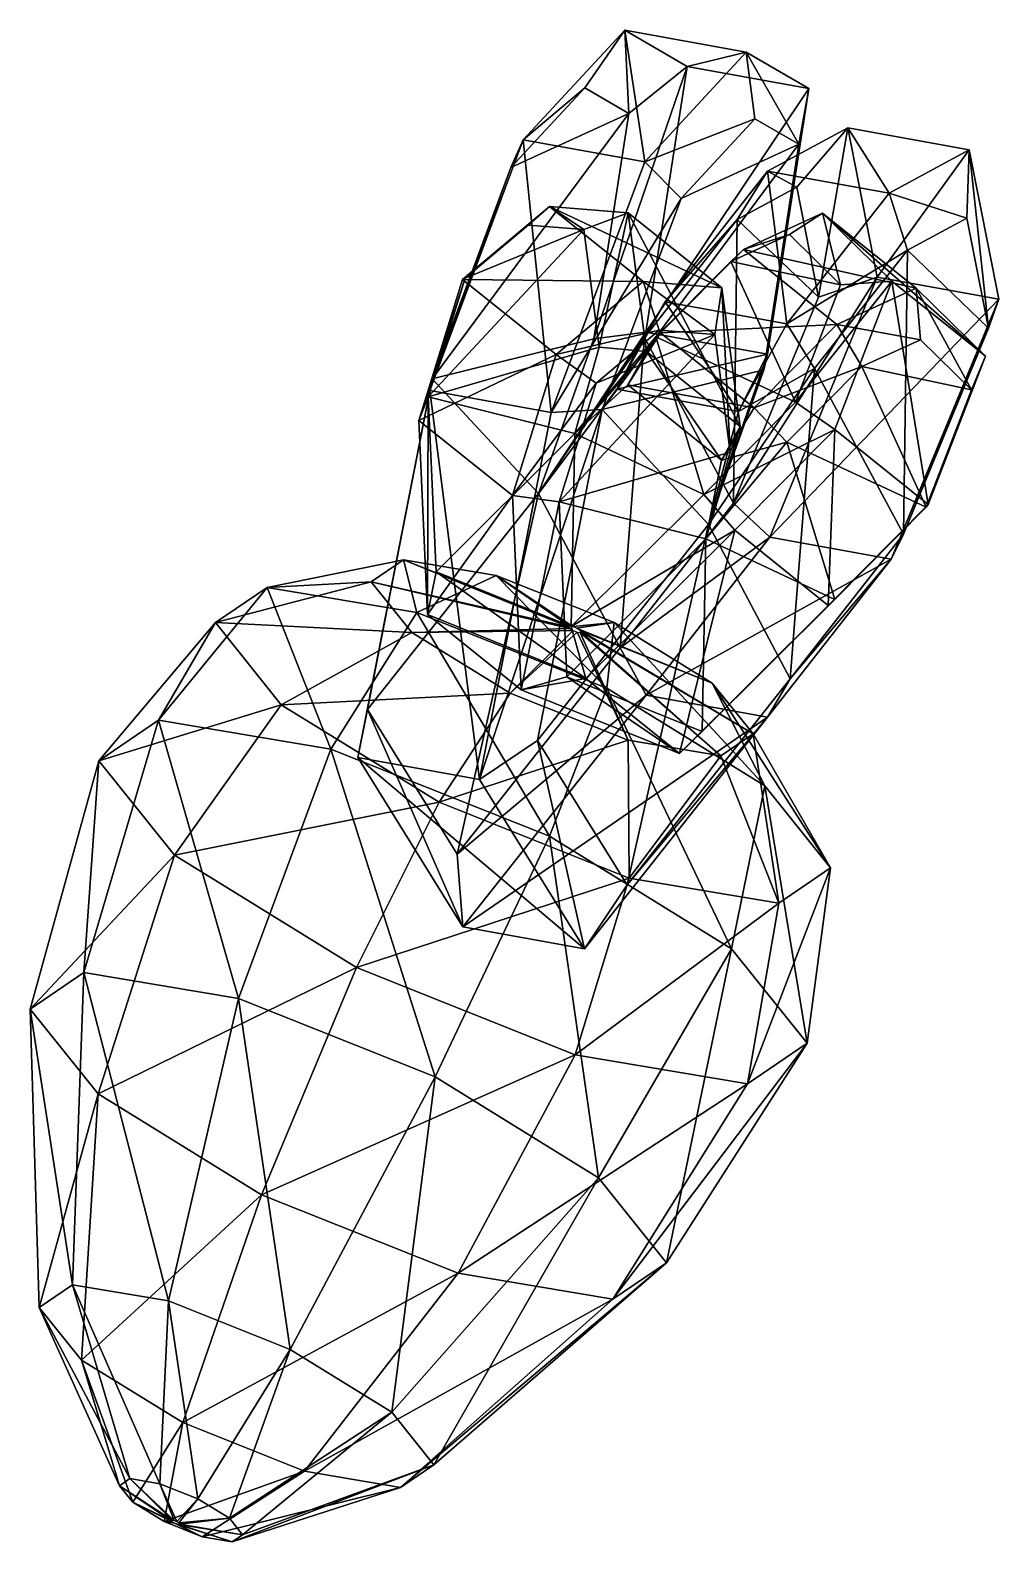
# Model space of a CAD drawing. Extents: x -59 to 89, y -1 to 228.
import ezdxf

# ---------------------------------------------------------------- set-up
doc = ezdxf.new("R2010")
doc.units = 0
for name, color, linetype in [('raddish_2', 250, 'CONTINUOUS'), ('raddishLeaf', 250, 'CONTINUOUS'), ('raddishLeaf_2', 250, 'CONTINUOUS')]:
    doc.layers.add(name, color=color, linetype=linetype)

msp = doc.modelspace()

# ---------------------------------------------------------------- meshes
at = {"layer": 'raddish_2'}
mesh = msp.add_polyface(dxfattribs=at)
corners = [(23.362065, 137.529951, -8.20756), (-0.624241, 136.903736, -27.699147), (-20.505919, 125.948876, -36.895051), (-36.720273, 103.076815, -35.098752), (-48.299088, 66.795407, -20.51141), (-50.844233, 26.338071, 4.359261), (-43.049443, 4.753182, 25.225276), (-37.034609, 1.748911, 32.221453), (23.157224, 137.786214, -7.651177), (-6.811291, 144.64394, -10.894121), (-30.474826, 138.420307, -9.817894), (-48.201923, 117.440737, -3.912742), (-58.6118, 79.69695, 7.499578), (-57.237566, 34.336342, 21.724586), (-45.042072, 7.246025, 30.637575), (-37.17069, 1.919152, 32.591069), (23.319049, 137.896167, -7.035616), (-1.92351, 147.964965, 7.698342), (-22.599371, 143.77132, 20.139277), (-39.131398, 123.603745, 30.590312), (-50.464738, 85.232507, 38.489903), (-52.186821, 37.768093, 40.936941), (-43.467892, 8.315608, 36.625543), (-37.063186, 1.992196, 33), (23.785729, 137.817811, -6.596), (12.172138, 145.598292, 20.976552), (0.112291, 139.958009, 41.533839), (-12.973331, 119.211779, 55.231415), (-26.969803, 81.287683, 60.622315), (-37.621209, 35.322512, 54.657861), (-38.928187, 7.553387, 40.901981), (-36.753161, 1.940142, 33.292046), (24.379008, 137.581075, -6.500247), (30.091593, 138.447909, 23.868684), (28.985075, 128.436929, 46.193797), (20.280785, 105.942421, 60.598503), (2.898739, 69.369268, 65.442985), (-19.104299, 27.933728, 57.64642), (-33.15697, 5.250504, 41.833433), (-36.359033, 1.782874, 33.355656), (24.872274, 137.276385, -6.784932), (44.990233, 129.24502, 15.270042), (52.990561, 113.608742, 32.339205), (47.92901, 88.864115, 44.641532), (27.73212, 54.02969, 51.11058), (-3.708922, 18.424004, 48.761091), (-28.35865, 2.286582, 39.064118), (-36.031347, 1.580462, 33.166535), (25.077115, 137.020122, -7.341314), (51.177284, 121.504815, -1.534984), (62.959468, 101.137311, 5.262047), (59.410659, 74.500193, 13.455522), (38.044833, 41.128147, 23.099592), (2.684412, 10.425733, 31.395766), (-26.366022, -0.206261, 33.651818), (-35.895266, 1.410221, 32.796918), (24.91529, 136.910169, -7.956875), (46.289502, 118.183791, -20.127447), (55.084013, 95.786298, -24.695123), (50.340135, 68.337185, -21.047532), (29.897771, 35.59259, -7.890734), (-2.366334, 6.993982, 12.18341), (-27.940202, -1.275845, 27.66385), (-36.00277, 1.337177, 32.387988), (24.44861, 136.988525, -8.396491), (32.193855, 120.550464, -33.405657), (32.372352, 99.599609, -46.089685), (24.182068, 72.729151, -45.688635), (6.402835, 39.537414, -30.023146), (-16.931946, 9.439563, -1.53751), (-32.479907, -0.513624, 23.387413), (-36.312795, 1.38923, 32.095942), (23.855331, 137.22526, -8.492244), (14.274399, 127.700847, -36.297789), (3.499567, 111.120689, -50.749643), (-9.072049, 85.998509, -51.055723), (-23.465707, 51.455829, -34.843815), (-35.448856, 16.828347, -4.526069), (-38.251123, 1.78926, 22.45596), (-36.706923, 1.546499, 32.032331), (-37.276787, 0, 33.186884), (-37.276787, 0, 33.186884), (-37.276787, 0, 33.186884), (-37.276787, 0, 33.186884), (-37.276787, 0, 33.186884), (-37.276787, 0, 33.186884), (-37.276787, 0, 33.186884), (-37.276787, 0, 33.186884)]
mesh.append_faces([[corners[k] for k in face] for face in [(0, 1, 9), (1, 2, 10), (2, 3, 11), (3, 4, 12), (4, 5, 13), (5, 6, 14), (6, 7, 15), (8, 9, 17), (9, 10, 18), (10, 11, 19), (11, 12, 20), (12, 13, 21), (13, 14, 22), (14, 15, 23), (16, 17, 25), (17, 18, 26), (18, 19, 27), (19, 20, 28), (20, 21, 29), (21, 22, 30), (22, 23, 31), (24, 25, 33), (25, 26, 34), (26, 27, 35), (27, 28, 36), (28, 29, 37), (29, 30, 38), (30, 31, 39), (32, 33, 41), (33, 34, 42), (34, 35, 43), (35, 36, 44), (36, 37, 45), (37, 38, 46), (38, 39, 47), (40, 41, 49), (41, 42, 50), (42, 43, 51), (43, 44, 52), (44, 45, 53), (45, 46, 54), (46, 47, 55), (48, 49, 57), (49, 50, 58), (50, 51, 59), (51, 52, 60), (52, 53, 61), (53, 54, 62), (54, 55, 63), (56, 57, 65), (57, 58, 66), (58, 59, 67), (59, 60, 68), (60, 61, 69), (61, 62, 70), (62, 63, 71), (64, 65, 73), (65, 66, 74), (66, 67, 75), (67, 68, 76), (68, 69, 77), (69, 70, 78), (70, 71, 79), (72, 73, 1), (73, 74, 2), (74, 75, 3), (75, 76, 4), (76, 77, 5), (77, 78, 6), (78, 79, 7), (0, 9, 8), (1, 10, 9), (2, 11, 10), (3, 12, 11), (4, 13, 12), (5, 14, 13), (6, 15, 14), (8, 17, 16), (9, 18, 17), (10, 19, 18), (11, 20, 19), (12, 21, 20), (13, 22, 21), (14, 23, 22), (16, 25, 24), (17, 26, 25), (18, 27, 26), (19, 28, 27), (20, 29, 28), (21, 30, 29), (22, 31, 30), (24, 33, 32), (25, 34, 33), (26, 35, 34), (27, 36, 35), (28, 37, 36), (29, 38, 37), (30, 39, 38), (32, 41, 40), (33, 42, 41), (34, 43, 42), (35, 44, 43), (36, 45, 44), (37, 46, 45), (38, 47, 46), (40, 49, 48), (41, 50, 49), (42, 51, 50), (43, 52, 51), (44, 53, 52), (45, 54, 53), (46, 55, 54), (48, 57, 56), (49, 58, 57), (50, 59, 58), (51, 60, 59), (52, 61, 60), (53, 62, 61), (54, 63, 62), (56, 65, 64), (57, 66, 65), (58, 67, 66), (59, 68, 67), (60, 69, 68), (61, 70, 69), (62, 71, 70), (64, 73, 72), (65, 74, 73), (66, 75, 74), (67, 76, 75), (68, 77, 76), (69, 78, 77), (70, 79, 78), (72, 1, 0), (73, 2, 1), (74, 3, 2), (75, 4, 3), (76, 5, 4), (77, 6, 5), (78, 7, 6)]])
at = {"layer": 'raddishLeaf'}
mesh = msp.add_polyface(dxfattribs=at)
corners = [(9.619391, 114.571492, 21.981708), (20.532221, 170.337016, 21.110332), (34.741909, 208.433628, 12.971502), (50.148219, 225.104836, -0.851492), (59.63422, 219.593939, -12.563906), (53.369238, 179.21567, -13.760854), (48.951764, 170.526147, -10.590675), (56.294176, 183.837116, -16.089661), (71.836361, 203.675513, -29.4217), (84.017545, 210.266576, -41.688341), (88.505974, 187.594162, -51.301897), (72.171409, 148.059575, -41.081773), (53.384385, 124.030327, -24.976279), (25.559074, 88.853655, -1.03878), (-8.837145, 117.925046, 5.455669), (2.075685, 173.690569, 4.584293), (16.285373, 211.787181, -3.554537), (31.691682, 228.458389, -17.377531), (41.177683, 222.947493, -29.089944), (34.912701, 182.569223, -30.286892), (30.495227, 173.8797, -27.116713), (37.837639, 187.190669, -32.615699), (53.379825, 207.029066, -45.947739), (65.561009, 213.620129, -58.21438), (70.049438, 190.947716, -67.827935), (53.714872, 151.413128, -57.607812), (34.927849, 127.38388, -41.502317), (7.102538, 92.207208, -17.564818), (9.619391, 114.571492, 21.981708), (20.532221, 170.337016, 21.110332), (34.741909, 208.433628, 12.971502), (50.148219, 225.104836, -0.851492), (59.63422, 219.593939, -12.563906), (53.369238, 179.21567, -13.760854), (48.951764, 170.526147, -10.590675), (56.294176, 183.837116, -16.089661), (71.836361, 203.675513, -29.4217), (84.017545, 210.266576, -41.688341), (88.505974, 187.594162, -51.301897), (72.171409, 148.059575, -41.081773), (53.384385, 124.030327, -24.976279), (25.559074, 88.853655, -1.03878), (18.444651, 120.512471, 20.894917), (28.28644, 170.804881, 20.109063), (40.250715, 202.88147, 13.25633), (51.458092, 215.009002, 3.200741), (58.142697, 211.125578, -5.052775), (52.823681, 176.844125, -6.068993), (44.426236, 153.339177, -1.460347), (60.542923, 177.042896, -14.649626), (74.627372, 195.020606, -26.731224), (83.649747, 199.902483, -35.816895), (86.961946, 183.171561, -42.91114), (74.037107, 151.889542, -34.824395), (56.844126, 129.899128, -20.08542), (32.052254, 98.557322, 1.242478), (18.444651, 120.512471, 20.894917), (28.28644, 170.804881, 20.109063), (40.250715, 202.88147, 13.25633), (51.458092, 215.009002, 3.200741), (58.142697, 211.125578, -5.052775), (52.823681, 176.844125, -6.068993), (44.426236, 153.339177, -1.460347), (60.542923, 177.042896, -14.649626), (74.627372, 195.020606, -26.731224), (83.649747, 199.902483, -35.816895), (86.961946, 183.171561, -42.91114), (74.037107, 151.889542, -34.824395), (56.844126, 129.899128, -20.08542), (32.052254, 98.557322, 1.242478), (-8.837145, 117.925046, 5.455669), (2.075685, 173.690569, 4.584293), (16.285373, 211.787181, -3.554537), (31.691682, 228.458389, -17.377531), (41.177683, 222.947493, -29.089944), (34.912701, 182.569223, -30.286892), (30.495227, 173.8797, -27.116713), (37.837639, 187.190669, -32.615699), (53.379825, 207.029066, -45.947739), (65.561009, 213.620129, -58.21438), (70.049438, 190.947716, -67.827935), (53.714872, 151.413128, -57.607812), (34.927849, 127.38388, -41.502317), (7.102538, 92.207208, -17.564818), (-7.3945, 125.207445, -2.241537), (2.447289, 175.499856, -3.027391), (14.411564, 207.576444, -9.880124), (25.618941, 219.703977, -19.935713), (32.303547, 215.820552, -28.189229), (26.98453, 181.539099, -29.205447), (18.587085, 158.034151, -24.596801), (34.703772, 181.737871, -37.78608), (48.788222, 199.71558, -49.867678), (57.810596, 204.597457, -58.953349), (61.122795, 187.866535, -66.047594), (48.197956, 156.584516, -57.960849), (31.004975, 134.594103, -43.221874), (6.213103, 103.252296, -21.893976), (-7.3945, 125.207445, -2.241537), (2.447289, 175.499856, -3.027391), (14.411564, 207.576444, -9.880124), (25.618941, 219.703977, -19.935713), (32.303547, 215.820552, -28.189229), (26.98453, 181.539099, -29.205447), (18.587085, 158.034151, -24.596801), (34.703772, 181.737871, -37.78608), (48.788222, 199.71558, -49.867678), (57.810596, 204.597457, -58.953349), (61.122795, 187.866535, -66.047594), (48.197956, 156.584516, -57.960849), (31.004975, 134.594103, -43.221874), (6.213103, 103.252296, -21.893976), (-103.515698, -148.246452, 77.080556), (-103.515698, -148.246452, 77.080556), (-103.515698, -148.246452, 77.080556), (-103.515698, -148.246452, 77.080556), (-103.515698, -148.246452, 77.080556), (-103.515698, -148.246452, 77.080556), (-103.515698, -148.246452, 77.080556), (-103.515698, -148.246452, 77.080556), (-103.515698, -148.246452, 77.080556), (-103.515698, -148.246452, 77.080556), (-103.515698, -148.246452, 77.080556), (-103.515698, -148.246452, 77.080556), (-103.515698, -148.246452, 77.080556), (-103.515698, -148.246452, 77.080556)]
mesh.append_faces([[corners[k] for k in face] for face in [(0, 14, 15), (1, 15, 16), (2, 16, 17), (3, 17, 18), (4, 18, 19), (5, 19, 20), (6, 20, 21), (7, 21, 22), (8, 22, 23), (9, 23, 24), (10, 24, 25), (11, 25, 26), (12, 26, 27), (13, 27, 14), (28, 29, 43), (29, 30, 44), (30, 31, 45), (31, 32, 46), (32, 33, 47), (33, 34, 48), (34, 35, 49), (35, 36, 50), (36, 37, 51), (37, 38, 52), (38, 39, 53), (39, 40, 54), (40, 41, 55), (41, 28, 42), (56, 57, 62), (56, 62, 69), (57, 58, 60), (57, 60, 61), (57, 61, 62), (58, 59, 60), (62, 63, 68), (62, 68, 69), (63, 64, 67), (63, 67, 68), (64, 65, 66), (64, 66, 67), (70, 84, 85), (71, 85, 86), (72, 86, 87), (73, 87, 88), (74, 88, 89), (75, 89, 90), (76, 90, 91), (77, 91, 92), (78, 92, 93), (79, 93, 94), (80, 94, 95), (81, 95, 96), (82, 96, 97), (83, 97, 84), (111, 110, 104), (111, 104, 98), (110, 109, 105), (110, 105, 104), (109, 108, 106), (109, 106, 105), (108, 107, 106), (104, 103, 99), (104, 99, 98), (103, 102, 99), (102, 101, 100), (102, 100, 99), (0, 15, 1), (1, 16, 2), (2, 17, 3), (3, 18, 4), (4, 19, 5), (5, 20, 6), (6, 21, 7), (7, 22, 8), (8, 23, 9), (9, 24, 10), (10, 25, 11), (11, 26, 12), (12, 27, 13), (13, 14, 0), (28, 43, 42), (29, 44, 43), (30, 45, 44), (31, 46, 45), (32, 47, 46), (33, 48, 47), (34, 49, 48), (35, 50, 49), (36, 51, 50), (37, 52, 51), (38, 53, 52), (39, 54, 53), (40, 55, 54), (41, 42, 55), (70, 85, 71), (71, 86, 72), (72, 87, 73), (73, 88, 74), (74, 89, 75), (75, 90, 76), (76, 91, 77), (77, 92, 78), (78, 93, 79), (79, 94, 80), (80, 95, 81), (81, 96, 82), (82, 97, 83), (83, 84, 70)]])
at = {"layer": 'raddishLeaf_2'}
mesh = msp.add_polyface(dxfattribs=at)
corners = [(1.729059, 139.64269, -10.269095), (0.413766, 169.157154, -31.045628), (7.072047, 190.57745, -39.805452), (20.265224, 201.661315, -36.247214), (32.214514, 200.711078, -25.695233), (34.997989, 179.645126, -9.334846), (32.163197, 174.540366, -8.283152), (37.149556, 182.46718, -9.431172), (49.726635, 195.137235, -7.442228), (61.756255, 200.652937, -1.13606), (72.276398, 190.314672, 14.491079), (63.589582, 167.790168, 22.303623), (48.398609, 152.450725, 19.925441), (25.799252, 129.935068, 16.18432), (15.934592, 128.228045, -27.383671), (14.6193, 157.742509, -48.160204), (21.27758, 179.162805, -56.920027), (34.470757, 190.24667, -53.361789), (46.420048, 189.296433, -42.809809), (49.203522, 168.230481, -26.449422), (46.36873, 163.125721, -25.397728), (51.355089, 171.052535, -26.545748), (63.932168, 183.72259, -24.556804), (75.961789, 189.238292, -18.250635), (86.481931, 178.900027, -2.623497), (77.795115, 156.375523, 5.189047), (62.604142, 141.03608, 2.810865), (40.004785, 118.520423, -0.930255), (1.729059, 139.64269, -10.269095), (0.413766, 169.157154, -31.045628), (7.072047, 190.57745, -39.805452), (20.265224, 201.661315, -36.247214), (32.214514, 200.711078, -25.695233), (34.997989, 179.645126, -9.334846), (32.163197, 174.540366, -8.283152), (37.149556, 182.46718, -9.431172), (49.726635, 195.137235, -7.442228), (61.756255, 200.652937, -1.13606), (72.276398, 190.314672, 14.491079), (63.589582, 167.790168, 22.303623), (48.398609, 152.450725, 19.925441), (25.799252, 129.935068, 16.18432), (3.028249, 146.139717, -6.22024), (1.842046, 172.75748, -24.957658), (7.448186, 190.792944, -32.333255), (17.045612, 198.855943, -29.744801), (25.466051, 198.186328, -22.309021), (27.829241, 180.301178, -8.418929), (24.134796, 167.15404, -2.716869), (36.41719, 181.835996, -2.314367), (47.814637, 193.317699, -0.511971), (56.724752, 197.403076, 4.15889), (64.488004, 189.774038, 15.690809), (57.614501, 171.951366, 21.872539), (43.712452, 157.913445, 19.696141), (23.576815, 137.852384, 16.362867), (3.028249, 146.139717, -6.22024), (1.842046, 172.75748, -24.957658), (7.448186, 190.792944, -32.333255), (17.045612, 198.855943, -29.744801), (25.466051, 198.186328, -22.309021), (27.829241, 180.301178, -8.418929), (24.134796, 167.15404, -2.716869), (36.41719, 181.835996, -2.314367), (47.814637, 193.317699, -0.511971), (56.724752, 197.403076, 4.15889), (64.488004, 189.774038, 15.690809), (57.614501, 171.951366, 21.872539), (43.712452, 157.913445, 19.696141), (23.576815, 137.852384, 16.362867), (15.934592, 128.228045, -27.383671), (14.6193, 157.742509, -48.160204), (21.27758, 179.162805, -56.920027), (34.470757, 190.24667, -53.361789), (46.420048, 189.296433, -42.809809), (49.203522, 168.230481, -26.449422), (46.36873, 163.125721, -25.397728), (51.355089, 171.052535, -26.545748), (63.932168, 183.72259, -24.556804), (75.961789, 189.238292, -18.250635), (86.481931, 178.900027, -2.623497), (77.795115, 156.375523, 5.189047), (62.604142, 141.03608, 2.810865), (40.004785, 118.520423, -0.930255), (22.915996, 130.159214, -30.180646), (21.729793, 156.776977, -48.918064), (27.335932, 174.812441, -56.293661), (36.933358, 182.87544, -53.705208), (45.353797, 182.205825, -46.269427), (47.716988, 164.320675, -32.379335), (44.022542, 151.173537, -26.677275), (56.304937, 165.855493, -26.274773), (67.702384, 177.337196, -24.472377), (76.612498, 181.422573, -19.801516), (84.375751, 173.793535, -8.269597), (77.502247, 155.970863, -2.087867), (63.600198, 141.932942, -4.264265), (43.464562, 121.871881, -7.597539), (22.915996, 130.159214, -30.180646), (21.729793, 156.776977, -48.918064), (27.335932, 174.812441, -56.293661), (36.933358, 182.87544, -53.705208), (45.353797, 182.205825, -46.269427), (47.716988, 164.320675, -32.379335), (44.022542, 151.173537, -26.677275), (56.304937, 165.855493, -26.274773), (67.702384, 177.337196, -24.472377), (76.612498, 181.422573, -19.801516), (84.375751, 173.793535, -8.269597), (77.502247, 155.970863, -2.087867), (63.600198, 141.932942, -4.264265), (43.464562, 121.871881, -7.597539), (-44.205004, -15.505745, 37.777915), (-44.205004, -15.505745, 37.777915), (-44.205004, -15.505745, 37.777915), (-44.205004, -15.505745, 37.777915), (-44.205004, -15.505745, 37.777915), (-44.205004, -15.505745, 37.777915), (-44.205004, -15.505745, 37.777915), (-44.205004, -15.505745, 37.777915), (-44.205004, -15.505745, 37.777915), (-44.205004, -15.505745, 37.777915), (-44.205004, -15.505745, 37.777915), (-44.205004, -15.505745, 37.777915), (-44.205004, -15.505745, 37.777915), (-44.205004, -15.505745, 37.777915)]
mesh.append_faces([[corners[k] for k in face] for face in [(0, 14, 15), (1, 15, 16), (2, 16, 17), (3, 17, 18), (4, 18, 19), (5, 19, 20), (6, 20, 21), (7, 21, 22), (8, 22, 23), (9, 23, 24), (10, 24, 25), (11, 25, 26), (12, 26, 27), (13, 27, 14), (28, 29, 43), (29, 30, 44), (30, 31, 45), (31, 32, 46), (32, 33, 47), (33, 34, 48), (34, 35, 49), (35, 36, 50), (36, 37, 51), (37, 38, 52), (38, 39, 53), (39, 40, 54), (40, 41, 55), (41, 28, 42), (56, 57, 62), (56, 62, 69), (57, 58, 60), (57, 60, 61), (57, 61, 62), (58, 59, 60), (62, 63, 68), (62, 68, 69), (63, 64, 67), (63, 67, 68), (64, 65, 66), (64, 66, 67), (70, 84, 85), (71, 85, 86), (72, 86, 87), (73, 87, 88), (74, 88, 89), (75, 89, 90), (76, 90, 91), (77, 91, 92), (78, 92, 93), (79, 93, 94), (80, 94, 95), (81, 95, 96), (82, 96, 97), (83, 97, 84), (111, 110, 104), (111, 104, 98), (110, 109, 105), (110, 105, 104), (109, 108, 106), (109, 106, 105), (108, 107, 106), (104, 103, 99), (104, 99, 98), (103, 102, 99), (102, 101, 100), (102, 100, 99), (0, 15, 1), (1, 16, 2), (2, 17, 3), (3, 18, 4), (4, 19, 5), (5, 20, 6), (6, 21, 7), (7, 22, 8), (8, 23, 9), (9, 24, 10), (10, 25, 11), (11, 26, 12), (12, 27, 13), (13, 14, 0), (28, 43, 42), (29, 44, 43), (30, 45, 44), (31, 46, 45), (32, 47, 46), (33, 48, 47), (34, 49, 48), (35, 50, 49), (36, 51, 50), (37, 52, 51), (38, 53, 52), (39, 54, 53), (40, 55, 54), (41, 42, 55), (70, 85, 71), (71, 86, 72), (72, 87, 73), (73, 88, 74), (74, 89, 75), (75, 90, 76), (76, 91, 77), (77, 92, 78), (78, 93, 79), (79, 94, 80), (80, 95, 81), (81, 96, 82), (82, 97, 83), (83, 84, 70)]])

doc.saveas('drawing.dxf')
